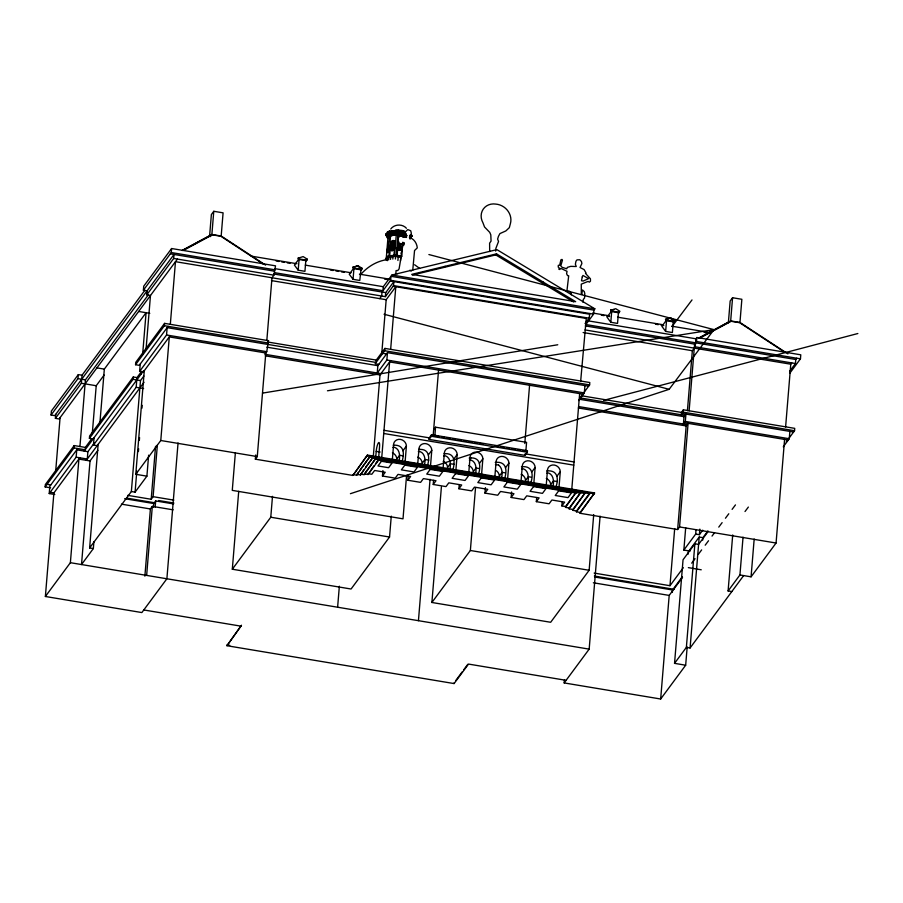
<?xml version="1.0" encoding="UTF-8"?>
<svg xmlns="http://www.w3.org/2000/svg" width="903" height="903" viewBox="0 0 903 903"><rect width="100%" height="100%" fill="white"/><g stroke="black" fill="none" stroke-linecap="round" stroke-linejoin="round"><path stroke-width="1.35" d="M389.328 236.405L388.143 238.008L388.358 235.367L387.68 236.236A11.536 4.222 4.7 0 1 391.778 231.992A11.536 4.222 4.7 0 1 404.521 232.556C407.953 230.13 394.148 229.362 395.774 231.529L398.754 231.586L398.81 230.265C391.157 228.854 398.155 233.121 398.81 230.265M386.8 259.996L386.823 259.026C390.265 255.357 396.293 256.463 400.785 257.095L400.469 260.922M50.647 487.823L45.15 486.909L45.342 484.55L74.193 445.563L85.333 447.414L91.711 438.779M146.117 348.456L150.474 295.484L146.76 294.863L173.692 258.461L174.019 254.454L54.767 415.64L51.065 415.019L51.392 411L78.313 374.61L82.026 375.219L144.909 290.235M54.767 494.494L49.225 493.569L49.823 486.232L77.714 448.531M177.406 259.082L59.113 418.969L55.399 418.349L55.738 414.33M178.049 442.978L166.886 578.767L141.873 612.561L45.376 596.488L53.898 492.891L79.859 457.798M55.726 470.644L60.072 417.671M51.065 415.019L77.985 378.617L78.313 374.61M45.15 486.909L74.001 447.911L74.193 445.563M55.399 418.349L81.372 383.256L82.026 375.219M49.225 493.569L76.145 457.178L76.755 449.829L87.884 451.681L94.488 442.763M45.376 596.488L70.378 562.693L78.9 459.096L90.029 460.948L97.919 450.292M79.927 446.601L85.413 379.858L148.295 294.863M85.333 447.414L85.13 449.762L74.001 447.911M87.884 451.681L87.286 459.029L76.145 457.178M93.122 438.982L89.408 438.361L89.6 436.002L133.26 376.991L136.974 377.612L141.094 372.036M90.029 460.948L81.518 564.544L93.348 548.561L93.923 541.552M92.208 434.524L96.215 385.728L104.105 375.072M97.185 445.642L93.472 445.021L94.081 437.673M93.348 548.561L89.634 547.94L98.145 444.344M99.861 423.484L104.33 369.124L146.072 312.709L142.629 354.529M89.408 438.361L133.068 379.339L133.26 376.991M168.116 326.344L139.265 365.331L135.552 364.722L135.743 362.363L164.594 323.364L268.518 340.679L266.757 351.685L264.839 354.281L380.964 373.628M146.76 294.863L147.099 290.845L143.385 290.224L143.712 286.217L171.604 248.517L275.528 265.832L273.902 275.167L271.984 277.763L266.825 340.499M93.472 445.021L136.172 387.308L136.974 377.612M170.261 335.6L143.329 372.002L139.615 371.381L140.225 364.033M89.634 547.94L131.364 491.525L140.484 380.581L143.837 376.066M141.026 374.045L141.252 371.257M148.634 455.157L146.907 476.152L135.777 474.301L144.288 370.704M131.364 491.525L135.078 492.146L136.804 471.14M138.419 451.545L138.644 448.746M139.344 440.348L139.57 437.549M141.985 408.145L142.211 405.345M135.552 364.722L164.402 325.723L164.594 323.364M143.385 290.224L171.277 252.535L171.604 248.517M144.875 576.17L150.395 508.965L152.314 506.369L173.139 509.834M127.752 495.363L151.196 499.269L155.553 446.296M146.681 574.963L152.314 506.369M151.196 499.269L153.115 496.673L157.359 445.089M139.615 371.381L166.547 334.99L167.145 327.642L376.066 362.453L376.258 360.094L384.915 348.4L589.794 382.533L589.603 384.892L579.986 397.884L684.982 415.38M153.442 507.215L153.747 503.547L155.677 500.939L173.557 503.919M155.169 507.068L155.677 500.939M135.777 474.301L160.779 440.506L169.29 336.909L265.798 352.983L257.276 456.579L255.357 459.175L352.926 475.441L367.419 455.078L594.569 492.936L580.076 513.288L677.645 529.542L679.564 526.946L688.086 423.349L686.167 425.945L677.645 529.542M170.317 324.414L175.475 261.678L385.378 296.658L393.55 285.608L393.889 281.589L385.716 292.64L385.378 296.658M209.575 236.36L211.37 214.553L213.774 211.291L223.086 212.837L221.179 236.022L265.629 265.132M213.774 211.291L211.878 234.464L210.264 236.642M235.39 452.584L232.274 490.374L403.009 518.83L406.576 475.429M391.27 516.144L389.543 537.025L351.075 589.016L232.308 569.229L238.719 491.277M226.946 645.724L241.44 625.373L226.946 645.724L454.096 683.571L468.522 664.077L566.091 680.331M255.357 459.175L255.707 454.977M232.308 569.229L270.776 517.238L272.492 496.357M298.204 270.2L299.141 258.721L294.423 265.087L298.204 270.2L304.943 271.318L305.88 259.838M353.05 279.332L353.987 267.852L349.269 274.23L353.05 279.332L359.778 280.461L361.042 269.241M337.62 607.222L339.347 586.216M352.926 475.441L367.419 455.078M352.994 474.583L356.708 475.204L358.367 472.201M356.775 474.346L360.489 474.967L363.898 469.605M395.514 230.908L392.545 230.683L387.985 232.071L385.728 234.52L386.202 235.807L387.895 236.293M385.75 234.227C386.608 236.913 387.985 236.326 387.737 233.775C392.421 230.152 399.126 231.236 404.533 232.353L405.379 231.653M386.224 235.514L386.721 236.01L386.36 234.272M387.455 231.913C387.726 233.042 390.92 231.879 389.532 231.055L387.455 231.913L388.809 233.042L390.672 232.082L389.509 231.349L387.432 232.206L388.809 233.042M796.739 358.209L795.78 359.507L585.878 324.538L593.564 314.131L593.903 310.124L594.863 308.826L496.876 249.623L391.947 275.009L383.29 286.714L382.962 290.721L274.659 272.683M360.557 474.109L364.27 474.73L375.885 458.272L364.338 473.872L368.052 474.493L373.819 465.937M386.947 252.592L388.459 242.376L388.132 250.989L387.206 252.637M356.708 475.204L370.241 456.15L373.018 456.613M387.466 352.667L377.849 365.67L377.251 373.018L386.868 360.015L387.466 352.667L588.643 386.191M386.913 256.204L386.45 258.54M389.532 231.055L390.615 232.285M387.308 260.685L387.522 258.134M388.211 252.535L388.764 245.718M389.103 241.632L389.667 234.814M386.191 260.041A10.791 3.951 4.7 0 1 386.168 259.003L387.534 256.226L388.9 256.204L390.796 233.03L392.523 233.561M388.651 259.94L388.854 257.389M360.489 474.967L373.063 457.211L365.557 467.348M373.334 456.06L380.005 374.937L390.581 360.636M381.709 354.078L386.179 299.706L395.796 286.714L390.649 349.45M393.945 255.583L394.859 242.647A2.404 1.885 -55.1 0 0 392.997 240.548A2.404 1.885 -55.1 0 0 390.739 243.246L389.69 256.08M391.597 232.918L391.371 235.548L395.491 234.949L395.706 232.308L398.178 232.229L396.282 255.402L401.79 256.317M390.536 259.387L390.739 256.836M391.146 250.323L391.891 241.327M391.767 251.023L392.613 240.751M392.365 250.763L393.144 241.225M375.75 456.828L376.201 451.365A6.693 1.377 -80.5 0 1 378.38 442.899A6.693 1.377 -80.5 0 1 379.542 446.85L378.65 457.765M378.82 364.372L375.106 363.751L384.723 350.748L384.915 348.4M379.745 298.633L381.664 296.037L382.003 292.019L390.649 280.325L390.988 276.307L593.903 310.124M393.11 249.634L394.205 241.304M392.828 259.071L393.042 256.52M388.9 256.204L394.588 255.368L396.496 232.195M395.39 259.003L395.593 256.463M397.23 249.759L397.444 247.185M400.56 256.226L397.094 255.639L398.223 242.715A2.404 2.178 36.5 0 1 398.562 241.575M397.422 273.711L395.841 273.451L396.078 270.573L397.715 270.573L399.081 268.913L401.463 254.883L400.977 253.427L402.309 249.725L400.887 247.219L403.686 244.769L404.194 243.189L403.641 242.467L400.943 244.318L398.833 243.336L398.009 240.762L399.07 232.376L398.178 232.229M398.821 242.072L398.189 249.781A2.404 2.178 36.5 0 0 397.715 247.998M381.676 458.476L389.622 361.934L583.361 394.216M397.918 260.482L398.234 256.655M399.182 250.515L399.747 243.708M402.241 248.257A2.404 1.885 -55.1 0 0 401.09 250.47L400.153 249.815L400.684 243.392M589.174 493.828L576.509 510.951L572.795 510.342L585.37 492.586L572.863 509.484L569.15 508.863L580.764 492.406L569.229 508.005L565.515 507.384L576.159 492.237L565.583 506.538L561.869 505.917L564.657 502.147L551.891 500.014L549.103 503.784L536.337 501.662L539.125 497.892L526.731 495.826L523.943 499.596L511.166 497.463L513.965 493.693L500.522 491.458L497.734 495.228L484.967 493.106L487.755 489.324L474.47 487.112L471.682 490.882L458.916 488.76L461.704 484.99L448.791 482.834L445.992 486.604L433.226 484.482L436.014 480.712L423.394 478.601L420.606 482.371L407.84 480.249L410.628 476.479L398.009 474.38L395.221 478.15L382.454 476.016L382.906 470.565M401.858 250.526L402.377 244.103A2.404 2.178 36.5 0 0 402.388 243.494M401.722 256.418L402.275 250.368L397.659 249.589M402.501 247.614L402.84 243.483A2.404 2.178 36.5 0 0 402.693 242.264M403.009 236.405L403.686 233.143L405.978 233.369M403.573 245.56L403.799 242.839M404.251 237.387L404.578 233.301M392.297 460.293L393.64 443.915A6.648 6.028 36.5 0 1 400.481 439.411A6.648 6.028 36.5 0 1 406.406 446.037L405.063 462.415M412.073 236.022L410.402 236.631L409.951 235.288L410.989 235.04L412.05 236.315L411.486 236.484L411.012 234.746L412.05 236.315L409.522 236.123M411.599 234.735L409.985 235.514M412.75 270.279L414.545 250.515L417.288 247.896C416.904 243.336 414.161 238.968 409.646 237.557L411.362 233.38L410.73 230.773L407.75 229.576L404.984 232.353L406.61 235.773L406.474 237.421L402.535 237.071L402.704 235.119L401.406 234.904L398.979 231.823L400.932 235.107L398.268 237.613M399.137 460.722C400.153 456.139 399.86 449.242 394.611 447.335L392.918 447.425M402.027 461.659C404.781 452.459 403.81 444.49 393.268 445.213M407.84 480.249L408.291 474.786M417.796 463.16L419.026 448.136A6.648 6.028 36.5 0 1 425.866 443.644A6.648 6.028 36.5 0 1 431.792 450.27L430.449 466.648M424.523 464.955C425.55 460.372 425.245 453.475 420.008 451.568L418.303 451.658M429.117 439.411L429.252 437.842L431.555 434.715L527.465 450.699L527.341 452.268L525.027 455.394L429.117 439.411L431.431 436.284L431.555 434.715M427.424 465.892C429.726 458.216 429.726 449.118 419.974 449.401M433.147 435.968L438.565 370.095M418.439 620.688L430.065 479.29M434.851 435.878L435.562 427.187L526.573 442.346L525.862 451.048L523.097 450.586M433.226 484.482L433.564 480.385M593.711 514.597L589.14 570.278L550.672 622.28L431.894 602.482L441.398 486.954M443.068 468.747L444.411 452.369A6.648 6.028 36.5 0 1 451.252 447.877A6.648 6.028 36.5 0 1 457.178 454.502L455.947 469.515M449.908 469.188C450.936 464.605 450.631 457.708 445.393 455.801L443.7 455.891M452.809 470.124C455.112 462.449 455.112 453.351 445.36 453.633M458.916 488.76L459.243 484.663M468.747 473.025L470.102 456.647A6.648 6.028 36.5 0 1 476.942 452.155A6.648 6.028 36.5 0 1 482.868 458.78L481.525 475.159M454.096 683.571L454.164 682.713M475.588 473.465C476.615 468.883 476.31 461.986 471.073 460.079L469.379 460.169M431.894 602.482L470.361 550.491L475.52 487.857M495.668 251.09L495.894 248.302L498.535 241.496L497.621 239.058L498.445 236.36L499.935 233.584L505.849 230.931L509.326 227.669L510.443 223.47A15.441 14.008 36.5 0 0 495.803 204.089A14.166 12.856 36.5 0 0 483.24 209.135A14.166 12.856 36.5 0 0 482.936 222.748L484.55 226.992L489.742 232.376L490.803 234.848L491.063 241.09L489.607 243.167L489.674 251.497M478.488 474.402C480.802 466.727 480.802 457.629 471.05 457.911M484.967 493.106L485.419 487.643M494.81 477.371L496.153 460.993A6.648 6.028 36.5 0 1 502.994 456.489A6.648 6.028 36.5 0 1 508.92 463.115L507.576 479.504M501.65 477.811C502.519 473.477 502.463 467.935 498.558 465.045M504.551 478.737C507.678 469.346 505.872 461.094 495.25 462.415M511.166 497.463L511.617 492.011M521.121 480.373L522.363 465.361A6.648 6.028 36.5 0 1 529.203 460.857A6.648 6.028 36.5 0 1 535.129 467.483L533.786 483.861M524.79 443.531L529.576 385.254M525.027 455.394L525.162 453.825L574.037 461.964M527.849 482.168C528.876 477.597 528.571 470.689 523.334 468.792L521.641 468.871M530.75 483.105C533.887 473.714 532.081 465.463 521.449 466.783M536.337 501.662L536.675 497.564M546.18 485.927L547.523 469.549A6.648 6.028 36.5 0 1 554.363 465.056A6.648 6.028 36.5 0 1 560.289 471.682L559.059 486.694M553.02 486.367C554.047 481.784 553.742 474.888 548.505 472.98L546.8 473.07M555.909 487.304C559.047 477.913 557.241 469.662 546.608 470.982M561.869 505.917L562.219 501.718M565.515 507.384L565.583 506.538M583.045 302.358L583.293 299.424L584.523 298.058L584.828 293.746L584.275 291.601L582.491 289.953L581.724 294.389L581.306 293.52L581.272 284.152L588.09 281.409L589.377 282.142L590.472 281.194L590.427 278.79L585.528 273.44L585.991 272.864L584.083 269.579L580.031 267.48L581.882 263.563L581.464 261.509L579.85 259.748L577.017 259.861L575.956 261.227L575.38 264.24L576.261 266.52L570.752 266.362L567.31 267.401L566.745 268.778L562.084 267.311L560.786 265.832L562.467 260.064L561.971 259.432L560.921 259.793L559.657 265.268L558.314 265.313L558.223 267.074L559.081 267.762L558.946 269.331L559.95 269.489L560.029 268.484L561.722 268.767L567.028 271.318L566.61 273.733L567.535 275.607L568.698 275.799L567.005 290.269L567.761 291.387L569.601 291.342L571.204 293.193L571.272 294.841M569.15 508.863L569.229 508.005M571.712 490.137L579.658 393.595M580.674 381.111L586.318 317.721M572.795 510.342L572.863 509.484M585.042 323.601L589.049 318.183L589.851 313.522M578.642 400.593L584.331 392.918L584.93 385.57M594.569 492.936L580.144 512.43L576.441 511.809L576.509 510.951M687.172 647.011L685.67 665.218L660.669 699.012L564.172 682.928L564.398 680.128M580.076 513.288L580.144 512.43M610.8 322.281L611.749 310.801L607.03 317.179L610.8 322.281L617.539 323.409L618.487 311.919M564.172 682.928L589.174 649.133L600.1 516.144M665.646 331.424L666.595 319.944L661.876 326.322L665.646 331.424L672.385 332.541L673.322 321.062M683.379 409.815L681.46 412.411L681.268 414.759L683.187 412.163L683.379 409.815L794.73 428.361L794.538 430.72L786.197 441.996M660.669 699.012L669.191 595.416L682.521 577.389M594.163 573.078L669.981 585.708L674.688 528.56M684.011 416.678L683.413 424.026L685.332 421.43L685.941 414.082L684.011 416.678L579.444 399.261M672.34 592.436L672.543 589.986L682.329 576.746M687.42 410.673L692.341 350.725L695.231 346.82L695.897 338.794L696.856 337.496L800.78 354.811L800.453 358.83L789.843 373.165M689.113 410.854L694.599 344.111L696.529 341.515L696.856 337.496M685.67 665.218L674.541 663.355L683.052 559.758L694.881 543.775L698.595 544.385L707.783 531.98M690.039 551.09L683.853 550.062L685.682 527.758M688.131 554.182L688.334 551.733L699.204 537.048L702.906 537.657L707.929 530.874M674.541 663.355L686.37 647.372L694.881 543.775M683.853 550.062L695.682 534.068L696.021 529.892M686.37 647.372L690.084 647.982L699.204 537.048M695.682 534.068L699.396 534.689L699.848 529.113M702.715 540.107L702.906 537.657M728.371 322.8L730.166 300.992L732.57 297.742L741.86 299.288L739.963 322.461L787.924 353.874M698.629 338.106L730.674 320.915L732.57 297.742M731.814 591.567L728.1 590.957L732.705 534.96M728.1 590.957L739.929 574.963L743.045 537.161M739.929 574.963L751.07 576.825L754.174 539.023M751.07 576.825L776.072 543.019L784.583 439.422M785.61 426.938L790.768 364.202L791.739 362.904M783.273 446.838L789.267 438.745L789.865 431.397M789.583 371.449L795.441 363.525L795.78 359.507M387.308 235.062L385.728 234.52L386.732 233.392C391.846 229.418 399.171 230.615 405.075 231.823M411.475 235.976L410.346 238.618M306.331 260.707L307.313 259.206L303.126 256.599L298.024 258.235L298.566 259.409L306.331 260.707L307.313 259.206M361.177 269.85L362.159 268.338L357.972 265.742L352.859 267.378L353.4 268.552L361.177 269.85L362.159 268.338M618.939 312.799L619.909 311.287L615.733 308.691L610.62 310.327L611.162 311.501L618.939 312.799L619.323 312.28L611.545 310.982L611.004 309.808M673.785 321.931L674.755 320.43L670.579 317.833L665.466 319.47L666.008 320.633L673.785 321.931L674.755 320.43M84.171 451.071L143.385 371.031M86.316 460.327L144.062 382.274M298.566 259.409L298.408 257.716M135.078 492.146L146.907 476.152M268.518 340.679L267.559 341.989L376.258 360.094M352.859 267.378L357.972 265.742M398.223 242.715L397.76 243.336A2.404 2.178 36.5 0 1 398.11 242.196M402.377 244.103L402.84 243.483M444.321 267.356L445.089 266.306M412.344 275.088L495.758 254.906L496.526 253.867L575.662 301.681L411.779 274.365L496.526 253.867M359.947 470.057L370.241 456.15M375.445 463.736L377.883 460.428M368.052 474.493L378.628 460.191L576.091 493.094M382.454 476.016L385.242 472.246L374.621 470.474L371.833 474.256L368.119 473.635M402.93 450.744L406.406 446.037M433.666 429.76L435.562 427.187M542.534 283.158L543.301 282.12M428.315 454.977L431.792 450.27M453.701 459.198L457.178 454.502M479.391 463.476L482.868 458.78M505.443 467.822L508.92 463.115M531.653 472.19L535.129 467.483M670.579 317.833L670.195 318.353L673.322 320.294M556.812 476.378L560.289 471.682M576.441 511.809L589.896 493.614L370.174 456.997M455.767 680.546L462.178 671.888M463.781 669.721L467.788 664.303M699.396 534.689L702.737 530.174M669.981 585.708L683.323 567.694M690.084 647.982L743.643 575.583M672.035 326.525L692.003 299.931M350.409 493.693L669.146 389.317L713.98 329.629L428.891 254.544M691.698 563.167L695.05 558.697M698.301 554.363L701.654 549.904M705.187 545.198L708.539 540.739M712.027 536.089L714.544 532.747M718.765 527.115L722.118 522.645M725.436 518.232L728.789 513.773M732.107 509.36L735.46 504.901M745.009 511.527L748.361 507.068M390.751 229.001C394.385 224.068 402.343 223.696 406.418 228.256M360.342 274.941C366.821 267.367 375.637 261.701 385.479 259.895M182.304 250.345L211.878 234.464L221.179 236.022M182.35 250.515L211.2 235.017M183.49 250.345L212.352 234.848L220.885 236.27L263.213 264.026M699.103 338.049L729.996 321.468M699.881 338.083L731.148 321.299L739.67 322.721L785.226 352.554M603.655 400.368L857.85 333.523M610.62 310.327L614.164 309.492M666.64 319.188L669.01 318.624M469.188 458.081L471.039 457.911M262.525 393.11L557.761 344.765M327.462 390.785L713.98 329.629M390.389 248.686L391.981 248.449A2.404 1.185 81.7 0 0 391.575 245.977M394.295 249.533L390.175 250.131L394.43 249.623M495.431 464.514L498.558 465.034M418.653 449.446L419.963 449.401M444.05 453.678L445.348 453.633M409.533 236.744L410.402 236.631M398.855 235.017L403.472 235.785M399.555 235.83L401.858 236.214M730.674 320.915L739.963 322.461M298.949 258.89L306.727 260.188M361.561 269.331L353.795 268.033L353.242 266.859M674.169 321.412L666.391 320.113L665.85 318.94M391.947 275.009L594.863 308.826M251.158 256.113L296.963 263.744M305.293 265.132L351.098 272.774M359.428 274.151L389.961 279.241M592.616 313.014L609.277 315.79M617.607 317.179L663.412 324.809M671.742 326.197L710.605 332.665M276.16 261.012L278.937 261.475M281.713 261.938L284.501 262.401M287.278 262.863L290.055 263.326M330.351 270.042L333.128 270.505M335.905 270.968L338.681 271.431M341.458 271.893L344.246 272.356M384.531 279.072L387.308 279.535M601.285 315.181L604.062 315.644M606.839 316.106L609.615 316.569M655.476 324.211L658.253 324.674M661.03 325.136L663.807 325.599M704.103 332.315L706.88 332.778M390.649 280.325L593.564 314.131M390.175 280.98L589.377 314.165M393.55 285.608L589.049 318.183M393.076 286.262L585.833 318.375M274.997 268.665L383.29 286.714M588.982 320.983L695.897 338.794M171.277 252.535L275.201 269.85M170.306 253.833L274.23 271.148M696.529 341.515L800.453 358.83M273.699 273.981L385.716 292.64M585.347 325.904L694.599 344.111M173.692 258.461L273.902 275.167M695.231 346.82L795.441 363.525M585.02 329.922L790.768 364.202M271.442 280.596L386.179 299.706M583.135 332.53L692.341 350.725M384.723 350.748L589.603 384.892M138.644 311.467L149.785 313.318M382.793 353.355L386.507 353.965M386.868 360.015L584.331 392.918M164.402 325.723L268.326 343.038M683.187 412.163L794.538 430.72M581.566 395.762L681.46 412.411M682.228 413.461L793.579 432.018M266.825 347.17L377.849 365.67M166.547 334.99L266.757 351.685M685.332 421.43L789.267 438.745M684.372 422.728L788.296 440.043M578.834 406.598L687.127 424.647M265.256 355.816L380.005 374.937M578.326 407.975L686.167 425.945M96.914 367.882L104.33 369.124M133.068 379.339L140.484 380.581M436.228 436.115L438.982 436.567M441.748 437.029L444.502 437.492M447.256 437.955L450.021 438.406M452.775 438.869L455.53 439.332M458.295 439.784L461.049 440.246M463.803 440.709L466.569 441.172M469.323 441.623L472.077 442.086M474.843 442.549L477.597 443.001M480.351 443.463L483.116 443.926M495.521 445.992L498.287 446.454M501.041 446.906L503.795 447.369M506.56 447.832L509.315 448.294M512.069 448.746L514.834 449.209M517.588 449.671L520.342 450.123M431.431 436.284L527.341 452.268M136.172 387.308L143.6 388.55M77.985 378.617L85.413 379.858M384.001 430.302L429.252 437.842M383.73 433.485L573.766 465.147M81.372 383.256L96.215 385.728M376.201 451.365L380.174 452.031M403.37 455.891L399.577 455.259L396.789 459.04A6.648 6.028 36.5 0 0 392.41 452.854M428.756 460.124L424.974 459.492L422.175 463.262A6.648 6.028 36.5 0 0 417.796 457.087M454.232 464.368L450.36 463.724L447.561 467.494A6.648 6.028 36.5 0 0 443.181 461.32M478.703 468.443L476.039 468.002L473.251 471.772A6.648 6.028 36.5 0 0 468.871 465.598M504.788 472.788L502.102 472.348L499.303 476.118A6.648 6.028 36.5 0 0 496.345 470.723M531.054 477.168L528.3 476.716L525.512 480.486A6.648 6.028 36.5 0 0 521.133 474.301M557.298 481.547L553.471 480.904L550.672 484.674A6.648 6.028 36.5 0 0 546.292 478.5M375.806 457.076L382.759 458.227M385.536 458.69L388.324 459.153M391.101 459.616L393.877 460.09M396.665 460.553L399.442 461.015M402.23 461.478L405.007 461.941M407.795 462.404L410.572 462.867M413.348 463.329L416.136 463.792M418.913 464.255L421.701 464.718M424.478 465.18L427.254 465.643M434.208 466.806L436.996 467.269M439.772 467.731L442.56 468.194M445.337 468.657L448.125 469.12M450.902 469.583L453.678 470.045M456.466 470.508L459.243 470.971M462.031 471.434L464.808 471.908M467.585 472.371L470.373 472.833M473.149 473.296L475.937 473.759M478.714 474.222L485.667 475.373M488.444 475.847L491.232 476.31M494.009 476.773L496.797 477.236M499.573 477.698L502.361 478.161M505.138 478.624L507.915 479.087M510.703 479.549L513.48 480.012M516.268 480.475L519.044 480.938M521.821 481.401L524.609 481.863M527.386 482.326L530.174 482.789M537.127 483.952L539.904 484.414M542.692 484.877L545.468 485.34M548.245 485.803L551.033 486.265M553.81 486.728L556.598 487.191M559.375 487.654L562.151 488.128M564.939 488.591L567.716 489.054M570.504 489.516L573.281 489.979M576.058 490.442L578.846 490.905M581.622 491.367L584.41 491.83M367.352 455.936L594.501 493.783M372.995 458.069L585.302 493.433M375.806 459.13L580.697 493.264M160.779 440.506L257.276 456.579M679.564 526.946L776.072 543.019M153.115 496.673L173.85 500.127M270.776 517.238L389.543 537.025M470.361 550.491L589.14 570.278M158.612 500.51L173.873 503.05M47.069 484.313L50.782 484.922M126.454 498.072L155.316 502.881M594.377 576.035L674.112 589.32M124.648 498.693L153.747 503.547M594.942 577.051L672.543 589.986M50.184 492.27L53.898 492.891M121.442 504.145L150.395 508.965M593.361 582.774L669.191 595.416M70.378 562.693L589.174 649.133M143.803 609.965L241.372 626.219M227.014 644.866L229.78 645.329M688.346 567.626L701.247 569.793M384.057 314.244L669.146 389.317M386.337 234.566L387.793 235.976M390.796 233.03L389.78 233.459M409.849 270.223L411.328 271.069M495.758 254.906L573.698 301.997M357.588 266.261L361.764 268.868M390.739 243.246L391.676 243.9A2.404 1.885 -55.1 0 1 394.983 241.372M393.798 255.481L394.735 256.136M386.913 259.827L385.423 259.082L386.213 258.868L388.008 237.06L386.789 235.785M414.579 264.737L419.635 268.394M386.811 235.502L388.087 236.699M396.282 255.402L394.588 255.368M387.477 236.405A11.818 4.334 4.7 0 1 391.586 232.105A11.818 4.334 4.7 0 1 404.646 232.681M410.199 235.694A11.818 4.334 4.7 0 1 410.244 237.952M409.939 235.491A11.536 4.222 4.7 0 1 409.985 237.692M388.403 238.166A10.226 3.747 4.7 0 1 389.735 236.372M391.338 235.706A10.226 3.747 4.7 0 1 401.169 235.401M387.985 238.313A11.129 4.075 4.7 0 1 391.857 234.272A11.129 4.075 4.7 0 1 404.149 234.814M409.364 237.658A11.129 4.075 4.7 0 1 409.77 238.742M387.601 238.324A11.536 4.222 4.7 0 1 392.85 233.922A11.536 4.222 4.7 0 1 406.745 235.536M409.759 237.647A11.536 4.222 4.7 0 1 410.176 238.764M387.613 238.087A11.536 4.222 4.7 0 1 392.861 233.674A11.536 4.222 4.7 0 1 406.756 235.299M409.781 237.399A11.536 4.222 4.7 0 1 410.199 238.527M387.906 238.132A10.734 3.928 4.7 0 1 389.295 236.247M390.976 235.548A10.734 3.928 4.7 0 1 401.293 235.231M403.878 235.796A10.734 3.928 4.7 0 1 406.113 236.575M387.951 237.557A10.734 3.928 4.7 0 1 389.34 235.683M391.022 234.983A10.734 3.928 4.7 0 1 403.923 235.231M391.067 234.441A10.734 3.928 4.7 0 1 403.968 234.69M388.504 236.541A10.734 3.928 4.7 0 1 389.509 233.617M391.191 232.918A10.734 3.928 4.7 0 1 404.092 233.166M387.015 260.233A10.791 3.951 4.7 0 1 389.249 256.068A10.791 3.951 4.7 0 1 400.955 256M386.879 258.055A10.791 3.951 4.7 0 1 400.887 256.858M393.189 249.025A2.404 2.178 36.5 0 1 394.972 247.603M396.789 248.144A2.404 2.178 36.5 0 1 397.738 249.781M400.153 249.815A2.404 1.885 -55.1 0 1 401.304 247.603M393.573 249.002A2.404 2.178 36.5 0 1 394.837 247.117M582.266 276.871L581.498 280.765L583.18 281.036L588.587 278.621L582.966 275.449L582.266 276.871M381.45 461.252L377.973 465.959L388.595 467.72L392.071 463.025L381.45 461.252M404.837 465.147L401.361 469.853L413.98 471.953L417.457 467.246L404.837 465.147M430.223 469.379L426.747 474.086L439.366 476.186L442.842 471.479L430.223 469.379M455.609 473.612L452.132 478.308L465.045 480.464L468.533 475.757L455.609 473.612M481.299 477.89L477.822 482.586L491.108 484.809L494.584 480.103L481.299 477.89M507.351 482.225L503.874 486.931L517.306 489.166L520.783 484.471L507.351 482.225M533.56 486.593L530.072 491.3L542.477 493.365L545.954 488.658L533.56 486.593M558.72 490.792L555.243 495.487L568.01 497.621L571.486 492.914L558.72 490.792"/></g></svg>
